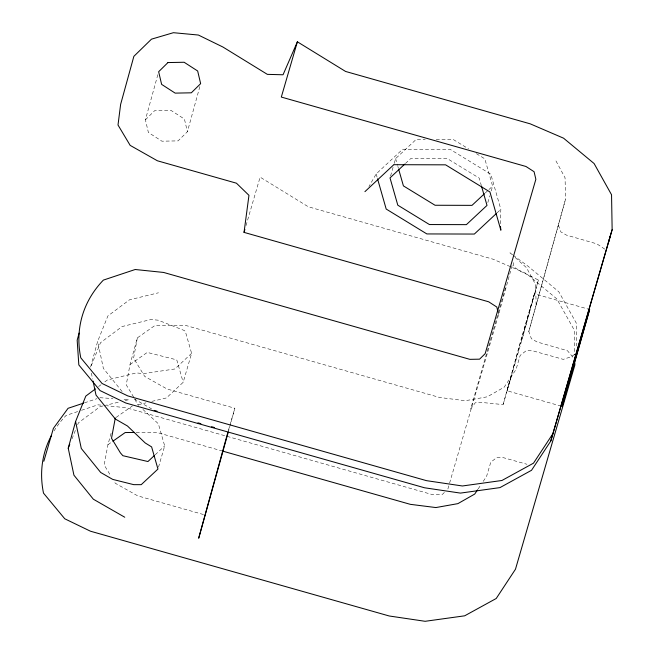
<?xml version="1.0" encoding="UTF-8"?>
<svg xmlns="http://www.w3.org/2000/svg" width="654" height="654" viewBox="0 0 654 654"><rect width="100%" height="100%" fill="white"/><g stroke="black" fill="none" stroke-linecap="round" stroke-linejoin="round"><path stroke-width="0.49" stroke-dasharray="3.27 2.45" d="M500.204 223.766L500.841 209.337L490.819 174.25L450.156 149.357L402.66 149.235L376.164 173.956L368.954 186.529M111.09 433.25L107.943 444.695L104.158 464.969L111.049 476.292M574.727 354.362L571.171 356.724L563.282 359.365L532.846 350.846L526.306 350.626L520.208 355.367L516.022 369.485L504.144 387.225L487.312 396.798L465.313 400.722L439.717 397.493L185.597 325.406L154.622 325.708L137.365 337.865L130.007 364.572L126.23 384.846L135.149 399.504L137.119 403.976L138.583 405.357M137.365 337.865L133.588 358.13L144.714 376.418L167.105 389.016L234.843 408.26L228.638 430.798M505.428 287.858L470.643 409.044L475.262 402.766L483.796 402.66L503.098 404.597L519.57 344.789L538.414 280.01L520.968 271.516L513.758 266.938L513.357 262.082M561.214 406.142L507.022 390.765L529.822 309.399L534.49 293.842L589.646 309.489M534.49 293.842L521.679 340.366M538.414 280.01L521.941 339.818L503.098 404.597M199.838 86.59L187.404 131.716L178.084 140.88L161.922 141.19L148.384 132.46L145.409 119.805L157.835 74.67M90.563 367.131L97.659 341.372L107.877 315.964L129.484 299.826L158.464 292.788M449.592 483.118L498.593 314.623L512.368 264.617M572.839 357.1L567.443 350.691L537.073 341.96L531.416 338.723L528.792 331.496L565.587 199.053L565.056 177.79L555.933 160.851M528.792 331.496L565.587 199.053M158.513 467.136L164.685 445.922L158.35 423.759L142.253 408.815M151.851 401.384L166.443 397.926L183.177 382.312L191.606 353.348L185.278 331.186L183.938 330.368L158.211 320.198L151.115 319.495L122.126 326.534L100.52 342.68L90.677 367.139M246.018 225.597L260.112 177.136L308.32 206.778L492.985 259.18L526.282 273.503L556.832 298.878L574.269 330.098L574.702 355.024M228.393 430.438L234.843 408.26M390.569 175.959L393.929 164.383M394.215 163.418L395.613 158.595L416.23 139.367L425.214 139.392M487.843 202.519L489.813 195.767M491.211 190.943L492.617 186.12L484.818 158.832L476.267 153.592M447.884 488.996L449.306 484.099M507.022 390.765L511.698 375.2M72.014 438.801L76.175 428.452M77.687 424.683L78.447 422.803L100.054 406.665L102.956 405.962M478.115 488.988L480.943 484.769M483.2 481.385L486.592 476.316L490.778 462.206L496.885 457.465L503.416 457.677L526.977 464.275M145.409 119.805L154.728 110.632L170.89 110.33L184.428 119.061L187.404 131.716M444.385 492.429L442.292 494.489L432.605 494.669L126.353 407.769L107.052 405.774M191.606 353.348L174.871 368.97L143.496 373.622L136.4 372.911L107.411 379.958L104.215 382.345M405.464 163.459L410.614 158.652L447.565 158.75L479.21 178.117L481.156 184.943M155.227 454.743L164.685 445.922M485.252 192.995L488.195 190.249M488.93 189.562L492.617 186.12M497.163 212.771L500.841 209.337M98.607 386.53L101.01 384.74M130.007 364.572L147.273 352.416L176.147 359.725L176.85 360.158L183.177 382.312M116.118 417.407L132.558 405.84M107.943 444.695L112.047 441.802M84.456 402.839L96.988 398.67M77.679 411.57L66.111 415.429A152.03 111.908 15.4 0 0 53.849 431.272M81.529 410.287L97.912 404.826L101.975 405.243M138.068 404.834L145.94 402.864M103.921 405.725L120.344 401.736M125.176 400.559L129.042 399.619L122.004 399.153M136.187 432.441L156.175 432.245L221.91 450.892M436.202 139.416L453.173 139.457L468.566 148.883M99.874 397.706L112.946 398.564M203.451 514.534L137.675 495.846L115.284 483.257L114.221 481.516M134.111 398.875L151.565 408.889M604.778 249.133L596.873 243.86L566.495 235.129L560.838 231.884L558.214 224.665M512.352 254.602L509.965 252.828L512.221 254.856M513.145 255.191L528.244 266.382L558.794 291.758L576.231 322.978L576.624 345.901M515.229 257.562L526.503 267.69L535.626 284.629L536.157 305.892M122.143 391.591L103.365 368.357L97.659 341.372M395.613 158.595L397.558 165.421M397.845 166.394L398.4 168.348M376.164 173.956L377.276 177.855M498.144 312.726L498.593 314.623M91.356 373.082L92.623 379.075"/><path stroke-width="0.98" d="M497.923 311.778L496.803 307.037L488.693 301.805L244.04 232.383L248.961 195.325L236.446 183.194L157.401 160.786L130.171 145.384L118.006 125.02L120.622 104.403L133.866 56.334L151.475 39.166L173.408 32.7L198.383 35.038L222.875 46.998L267.355 74.36L283.043 74.777L297.382 41.807L345.59 71.458L530.255 123.851L563.56 138.182L594.11 163.549L611.547 194.769L612.144 229.668L550.782 441.033L531.53 470.291L499.975 487.606L460.449 493.1L424.528 487.778L125.764 403.003L100.087 390.593L78.823 364.932L77.172 340.203L79.134 333.082M115.3 417.988L111.515 438.262L120.434 452.92L122.87 455.699L147.951 461.536L154.499 455.421M124.759 517.232L93.342 499.198L73.935 475.196L68.229 448.211L75.586 421.495L85.805 396.095L95.41 388.917M227.845 432.384L198.685 538.234L228.369 431.779M550.782 441.033L612.144 229.668M608.318 243.067L610.296 235.947M43.818 461.283L53.383 428.395L68.073 408.3L83.491 403.166M297.382 41.807L281.318 97.062L525.963 166.484L534.081 171.716L535.863 179.302L485.154 353.675L479.57 359.169L469.874 359.348L163.623 272.448L135.19 269.505L103.381 280.1A152.03 111.908 15.4 0 0 80.785 357.812L102.049 383.473L127.726 395.883L426.49 480.657L462.411 485.979L501.937 480.486L533.492 463.171L552.744 433.913M244.04 232.383L244.89 229.48M68.229 448.211L69.741 444.442M477.551 489.838L474.722 494.064L457.89 503.637L435.891 507.561L410.295 504.332L222.891 451.17M364.932 191.647L393.814 164.694L445.595 164.833L489.936 191.974L500.858 230.216L500.482 226.537M404.728 164.146L390.005 177.888L397.804 205.184L429.441 224.551L466.392 224.641L487.009 205.413L481.434 185.916M484.516 193.682L472 205.356L435.049 205.258L403.412 185.891L398.678 169.321M496.427 213.457L474.346 234.058L426.858 233.936L386.187 209.043L377.554 178.828M112.872 441.229L125.2 432.547L134.193 432.457M154.18 410.393L157.099 411.227M197.958 422.836L200.876 423.661M211.577 426.702L214.496 427.536M93.048 381.078L96.007 395.073L115.406 419.075L127.448 425.983L145.213 442.971L151.622 446.903L157.949 469.065L141.223 484.671L133.727 484.655L112.733 479.398L100.7 472.49L81.292 448.489L75.586 421.495M574.833 362.995L574.866 364.989L515.475 569.233L496.223 598.492L464.667 615.815L425.141 621.3L389.22 615.986L90.456 531.203L64.771 518.794L43.507 493.141A152.03 111.908 15.4 0 1 51.421 435.515M565.546 393.594L562.178 406.42L589.646 309.489L565.546 393.594M167.972 62.563L158.644 71.727L161.628 84.382L175.158 93.121L191.32 92.811L200.647 83.647L197.663 70.992L184.134 62.261L167.972 62.563"/></g></svg>
